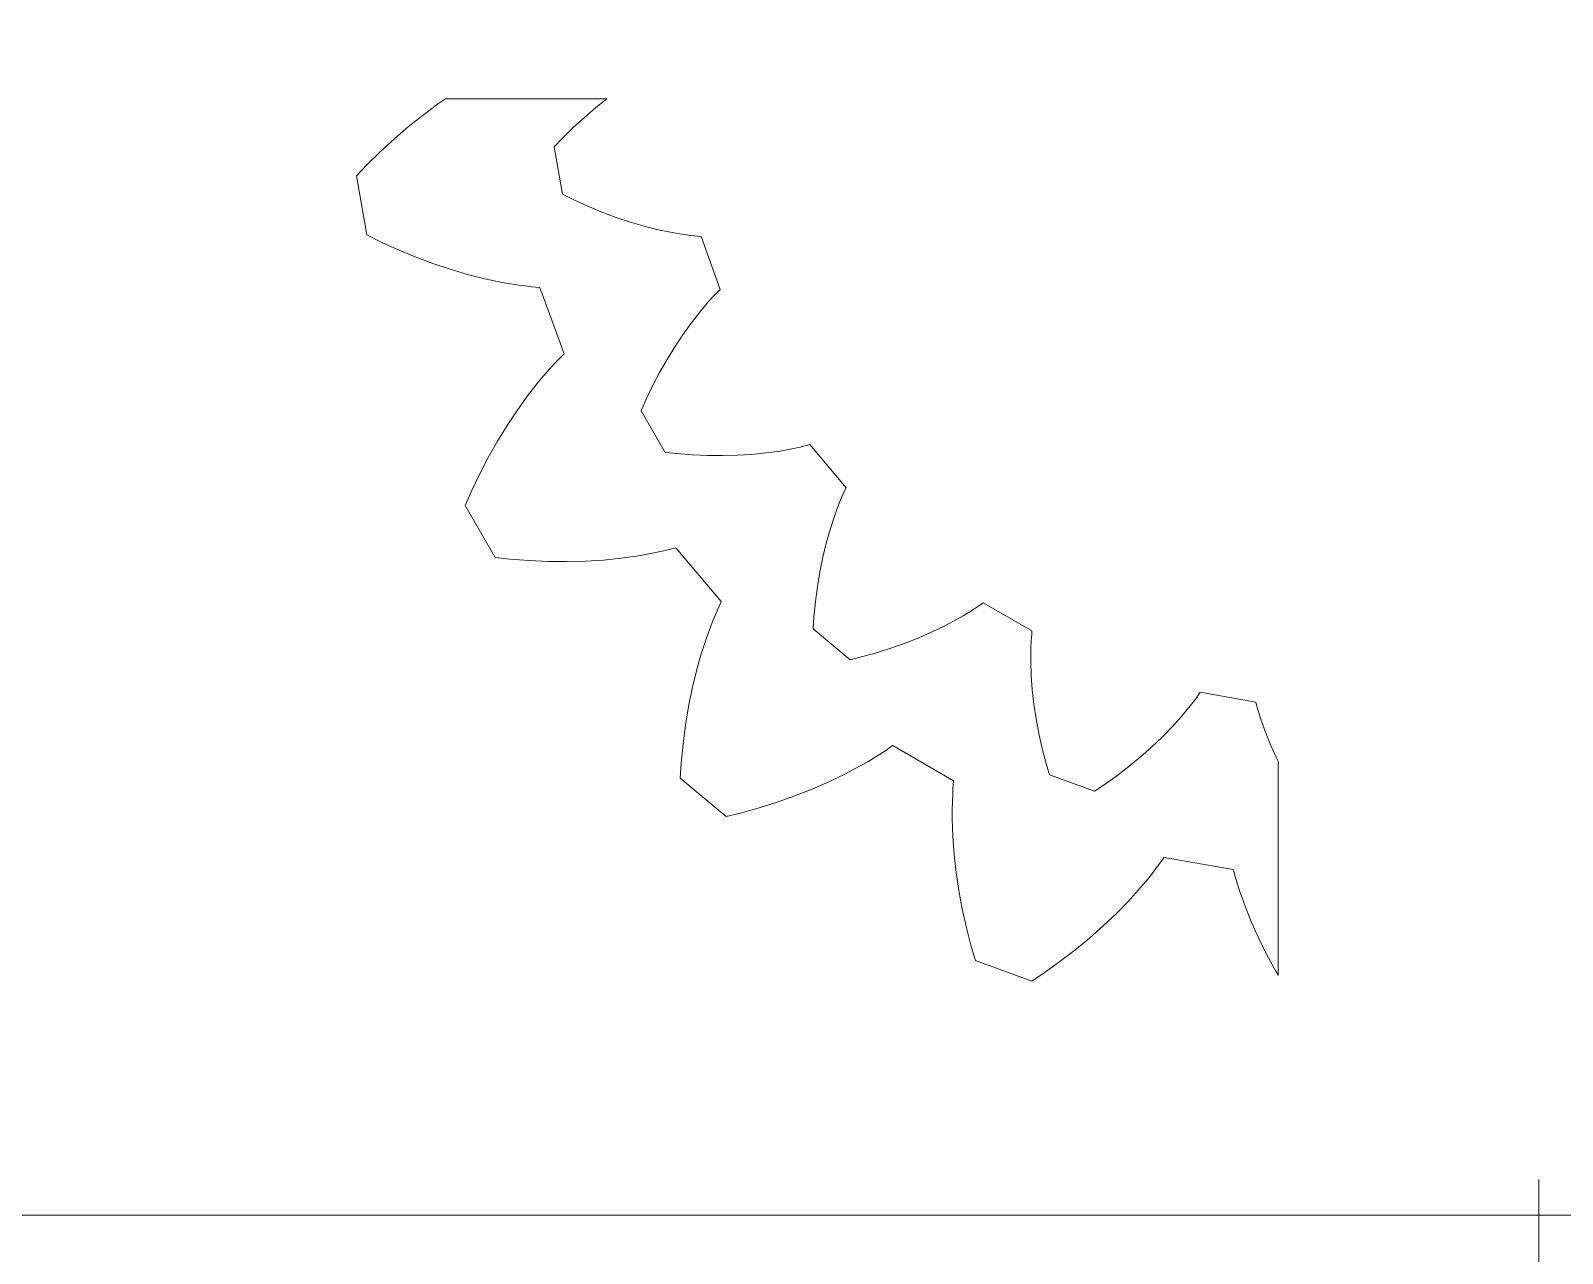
# Model space of a CAD drawing. Header units: millimetres. Extents: x -661 to 660, y -1432 to 519.
# Drawn here: x -330.7 to -216.5, y -186.9 to -95.8 of the extents above; entities that cross this region are included whole.
import ezdxf

# ---------------------------------------------------------------- set-up
doc = ezdxf.new("R2010")
doc.units = ezdxf.units.MM
doc.header["$MEASUREMENT"] = 0
doc.layers.add('layer 1', color=7, linetype='Continuous')

msp = doc.modelspace()

# ---------------------------------------------------------------- linework, layer by layer
at = {"layer": 'layer 1', "color": 5, "lineweight": 9}
for points, knots in [([(-218.2087, -258.0725), (-218.2087, -245.9222), (-228.0584, -236.0725), (-240.2087, -236.0725), (-240.2087, -236.0725), (-252.3589, -236.0724), (-262.2087, -245.9221), (-262.2087, -258.0724), (-262.2087, -258.0724), (-262.2087, -270.2226), (-252.359, -280.0724), (-240.2088, -280.0724), (-240.2088, -280.0724), (-228.0585, -280.0725), (-218.2088, -270.2228), (-218.2087, -258.0726), (-218.2057, 106.4334), (-218.2087, -987.0905), (-218.2087, -258.0725)], [0, 0, 0, 0, 0.2, 0.2, 0.2, 0.2, 0.4, 0.4, 0.4, 0.4, 0.6, 0.6, 0.6, 0.6, 1, 1, 1, 1.0001, 1.0001, 1.0001, 1.0001]), ([(-285.0729, 87.9437), (-279.4206, 87.9436), (-274.1877, 84.9614), (-271.3069, 80.0983), (-271.3069, 80.0983), (-268.4261, 75.2351), (-268.325, 69.2129), (-271.0409, 64.2558), (-271.0409, 64.2558), (-271.0409, 64.2558), (-402.5329, -175.7442), (-402.5329, -175.7442), (-402.5329, -175.7442), (-405.3411, -180.8698), (-410.7205, -184.0563), (-416.5649, -184.0563), (-416.5649, -184.0563), (-416.5649, -184.0563), (-467.6091, -184.0563), (-467.6091, -184.0563), (-467.6091, -184.0563), (-473.4535, -184.0563), (-478.8329, -180.8698), (-481.641, -175.7442), (-481.641, -175.7442), (-481.641, -175.7442), (-613.133, 64.2558), (-613.133, 64.2558), (-613.133, 64.2558), (-615.8489, 69.2128), (-615.7478, 75.2351), (-612.867, 80.0982), (-612.867, 80.0982), (-609.9862, 84.9613), (-604.7533, 87.9436), (-599.101, 87.9436), (-599.101, 87.9436), (-599.101, 87.9436), (-285.0729, 87.9437), (-285.0729, 87.9437)], [0, 0, 0, 0, 0.09090909, 0.09090909, 0.09090909, 0.09090909, 0.18181818, 0.18181818, 0.18181818, 0.18181818, 0.27272727, 0.27272727, 0.27272727, 0.27272727, 0.36363636, 0.36363636, 0.36363636, 0.36363636, 0.45454545, 0.45454545, 0.45454545, 0.45454545, 0.54545455, 0.54545455, 0.54545455, 0.54545455, 0.63636364, 0.63636364, 0.63636364, 0.63636364, 0.72727273, 0.72727273, 0.72727273, 0.72727273, 0.81818182, 0.81818182, 0.81818182, 0.81818182, 1, 1, 1, 1]), ([(-45.6253, -184.0563), (-39.973, -184.0562), (-34.7401, -181.074), (-31.8593, -176.2109), (-31.8593, -176.2109), (-28.9785, -171.3477), (-28.8774, -165.3255), (-31.5933, -160.3684), (-31.5933, -160.3684), (-31.5933, -160.3684), (-163.0853, 79.6316), (-163.0853, 79.6316), (-163.0853, 79.6316), (-165.8935, 84.7572), (-171.2729, 87.9437), (-177.1173, 87.9437), (-177.1173, 87.9437), (-177.1173, 87.9437), (-228.1615, 87.9437), (-228.1615, 87.9437), (-228.1615, 87.9437), (-234.0059, 87.9437), (-239.3853, 84.7572), (-242.1934, 79.6316), (-242.1934, 79.6316), (-242.1934, 79.6316), (-373.6854, -160.3684), (-373.6854, -160.3684), (-373.6854, -160.3684), (-376.4013, -165.3254), (-376.3002, -171.3477), (-373.4194, -176.2108), (-373.4194, -176.2108), (-370.5386, -181.0739), (-365.3057, -184.0562), (-359.6534, -184.0562), (-359.6534, -184.0562), (-359.6534, -184.0562), (-45.6253, -184.0563), (-45.6253, -184.0563)], [0, 0, 0, 0, 0.09090909, 0.09090909, 0.09090909, 0.09090909, 0.18181818, 0.18181818, 0.18181818, 0.18181818, 0.27272727, 0.27272727, 0.27272727, 0.27272727, 0.36363636, 0.36363636, 0.36363636, 0.36363636, 0.45454545, 0.45454545, 0.45454545, 0.45454545, 0.54545455, 0.54545455, 0.54545455, 0.54545455, 0.63636364, 0.63636364, 0.63636364, 0.63636364, 0.72727273, 0.72727273, 0.72727273, 0.72727273, 0.81818182, 0.81818182, 0.81818182, 0.81818182, 1, 1, 1, 1]), ([(-242.7555, -372.0843), (-242.7555, -359.934), (-252.6052, -350.0843), (-264.7555, -350.0843), (-264.7555, -350.0843), (-276.9057, -350.0842), (-286.7555, -359.9339), (-286.7555, -372.0842), (-286.7555, -372.0842), (-286.7555, -384.2344), (-276.9058, -394.0842), (-264.7556, -394.0842), (-264.7556, -394.0842), (-252.6053, -394.0843), (-242.7556, -384.2346), (-242.7555, -372.0844), (-242.7525, -7.5784), (-242.7555, -1101.1023), (-242.7555, -372.0843)], [0, 0, 0, 0, 0.2, 0.2, 0.2, 0.2, 0.4, 0.4, 0.4, 0.4, 0.6, 0.6, 0.6, 0.6, 1, 1, 1, 1.0001, 1.0001, 1.0001, 1.0001]), ([(-299.7361, -100.8683), (-299.7361, -100.8683), (-287.7022, -100.8683), (-287.7022, -100.8683), (-287.7022, -100.8683), (-287.7022, -100.8683), (-288.5103, -101.5128), (-288.5103, -101.5128), (-288.5103, -101.5128), (-288.5103, -101.5128), (-289.3591, -102.2406), (-289.3591, -102.2406), (-289.3591, -102.2406), (-289.3591, -102.2406), (-290.1958, -103.0094), (-290.1958, -103.0094), (-290.1958, -103.0094), (-290.1958, -103.0094), (-291.0196, -103.8182), (-291.0196, -103.8182), (-291.0196, -103.8182), (-291.0196, -103.8182), (-291.6283, -104.4507), (-291.6283, -104.4507), (-291.6283, -104.4507), (-291.6283, -104.4507), (-291.006, -107.979), (-291.006, -107.979), (-291.006, -107.979), (-291.006, -107.979), (-290.2178, -108.3652), (-290.2178, -108.3652), (-290.2178, -108.3652), (-290.2178, -108.3652), (-289.1671, -108.8435), (-289.1671, -108.8435), (-289.1671, -108.8435), (-289.1671, -108.8435), (-288.1179, -109.2797), (-288.1179, -109.2797), (-288.1179, -109.2797), (-288.1179, -109.2797), (-287.0715, -109.6733), (-287.0715, -109.6733), (-287.0715, -109.6733), (-287.0715, -109.6733), (-286.0289, -110.0236), (-286.0289, -110.0236), (-286.0289, -110.0236), (-286.0289, -110.0236), (-284.9916, -110.3302), (-284.9916, -110.3302), (-284.9916, -110.3302), (-284.9916, -110.3302), (-283.9608, -110.592), (-283.9608, -110.592), (-283.9608, -110.592), (-283.9608, -110.592), (-282.9381, -110.8079), (-282.9381, -110.8079), (-282.9381, -110.8079), (-282.9381, -110.8079), (-282.4302, -110.8983), (-282.4302, -110.8983), (-282.4302, -110.8983), (-282.4302, -110.8983), (-281.925, -110.9766), (-281.925, -110.9766), (-281.925, -110.9766), (-281.925, -110.9766), (-281.4226, -111.0425), (-281.4226, -111.0425), (-281.4226, -111.0425), (-281.4226, -111.0425), (-281.1724, -111.0708), (-281.1724, -111.0708), (-281.1724, -111.0708), (-281.1724, -111.0708), (-280.9231, -111.0958), (-280.9231, -111.0958), (-280.9231, -111.0958), (-280.9231, -111.0958), (-280.6747, -111.1175), (-280.6747, -111.1175), (-280.6747, -111.1175), (-280.6747, -111.1175), (-279.2385, -115.0634), (-279.2385, -115.0634), (-279.2385, -115.0634), (-279.2385, -115.0634), (-279.4149, -115.2398), (-279.4149, -115.2398), (-279.4149, -115.2398), (-279.4149, -115.2398), (-279.5897, -115.4191), (-279.5897, -115.4191), (-279.5897, -115.4191), (-279.5897, -115.4191), (-279.7632, -115.6015), (-279.7632, -115.6015), (-279.7632, -115.6015), (-279.7632, -115.6015), (-280.1057, -115.975), (-280.1057, -115.975), (-280.1057, -115.975), (-280.1057, -115.975), (-280.4425, -116.3598), (-280.4425, -116.3598), (-280.4425, -116.3598), (-280.4425, -116.3598), (-280.7733, -116.7554), (-280.7733, -116.7554), (-280.7733, -116.7554), (-280.7733, -116.7554), (-281.4179, -117.5782), (-281.4179, -117.5782), (-281.4179, -117.5782), (-281.4179, -117.5782), (-282.0393, -118.4413), (-282.0393, -118.4413), (-282.0393, -118.4413), (-282.0393, -118.4413), (-282.6369, -119.3429), (-282.6369, -119.3429), (-282.6369, -119.3429), (-282.6369, -119.3429), (-283.2103, -120.2814), (-283.2103, -120.2814), (-283.2103, -120.2814), (-283.2103, -120.2814), (-283.7591, -121.2556), (-283.7591, -121.2556), (-283.7591, -121.2556), (-283.7591, -121.2556), (-284.2825, -122.2642), (-284.2825, -122.2642), (-284.2825, -122.2642), (-284.2825, -122.2642), (-284.7797, -123.306), (-284.7797, -123.306), (-284.7797, -123.306), (-284.7797, -123.306), (-285.1355, -124.1085), (-285.1355, -124.1085), (-285.1355, -124.1085), (-285.1355, -124.1085), (-283.3441, -127.2112), (-283.3441, -127.2112), (-283.3441, -127.2112), (-283.3441, -127.2112), (-282.4713, -127.3045), (-282.4713, -127.3045), (-282.4713, -127.3045), (-282.4713, -127.3045), (-281.3203, -127.3947), (-281.3203, -127.3947), (-281.3203, -127.3947), (-281.3203, -127.3947), (-280.1852, -127.4457), (-280.1852, -127.4457), (-280.1852, -127.4457), (-280.1852, -127.4457), (-279.0672, -127.4576), (-279.0672, -127.4576), (-279.0672, -127.4576), (-279.0672, -127.4576), (-277.9677, -127.4302), (-277.9677, -127.4302), (-277.9677, -127.4302), (-277.9677, -127.4302), (-276.888, -127.3636), (-276.888, -127.3636), (-276.888, -127.3636), (-276.888, -127.3636), (-275.83, -127.2571), (-275.83, -127.2571), (-275.83, -127.2571), (-275.83, -127.2571), (-274.7951, -127.1102), (-274.7951, -127.1102), (-274.7951, -127.1102), (-274.7951, -127.1102), (-274.2869, -127.0214), (-274.2869, -127.0214), (-274.2869, -127.0214), (-274.2869, -127.0214), (-273.7853, -126.9221), (-273.7853, -126.9221), (-273.7853, -126.9221), (-273.7853, -126.9221), (-273.2906, -126.8123), (-273.2906, -126.8123), (-273.2906, -126.8123), (-273.2906, -126.8123), (-273.046, -126.7532), (-273.046, -126.7532), (-273.046, -126.7532), (-273.046, -126.7532), (-272.8032, -126.6916), (-272.8032, -126.6916), (-272.8032, -126.6916), (-272.8032, -126.6916), (-272.5623, -126.627), (-272.5623, -126.627), (-272.5623, -126.627), (-272.5623, -126.627), (-269.8631, -129.8437), (-269.8631, -129.8437), (-269.8631, -129.8437), (-269.8631, -129.8437), (-269.9686, -130.0697), (-269.9686, -130.0697), (-269.9686, -130.0697), (-269.9686, -130.0697), (-270.0715, -130.2981), (-270.0715, -130.2981), (-270.0715, -130.2981), (-270.0715, -130.2981), (-270.1721, -130.5289), (-270.1721, -130.5289), (-270.1721, -130.5289), (-270.1721, -130.5289), (-270.3662, -130.997), (-270.3662, -130.997), (-270.3662, -130.997), (-270.3662, -130.997), (-270.551, -131.4736), (-270.551, -131.4736), (-270.551, -131.4736), (-270.551, -131.4736), (-270.7267, -131.9586), (-270.7267, -131.9586), (-270.7267, -131.9586), (-270.7267, -131.9586), (-271.0511, -132.9523), (-271.0511, -132.9523), (-271.0511, -132.9523), (-271.0511, -132.9523), (-271.3397, -133.9758), (-271.3397, -133.9758), (-271.3397, -133.9758), (-271.3397, -133.9758), (-271.5929, -135.0274), (-271.5929, -135.0274), (-271.5929, -135.0274), (-271.5929, -135.0274), (-271.8108, -136.1056), (-271.8108, -136.1056), (-271.8108, -136.1056), (-271.8108, -136.1056), (-271.9932, -137.2085), (-271.9932, -137.2085), (-271.9932, -137.2085), (-271.9932, -137.2085), (-272.14, -138.3353), (-272.14, -138.3353), (-272.14, -138.3353), (-272.14, -138.3353), (-272.2511, -139.4844), (-272.2511, -139.4844), (-272.2511, -139.4844), (-272.2511, -139.4844), (-272.3107, -140.3602), (-272.3107, -140.3602), (-272.3107, -140.3602), (-272.3107, -140.3602), (-269.5663, -142.6631), (-269.5663, -142.6631), (-269.5663, -142.6631), (-269.5663, -142.6631), (-268.7142, -142.4523), (-268.7142, -142.4523), (-268.7142, -142.4523), (-268.7142, -142.4523), (-267.6018, -142.1433), (-267.6018, -142.1433), (-267.6018, -142.1433), (-267.6018, -142.1433), (-266.5177, -141.8031), (-266.5177, -141.8031), (-266.5177, -141.8031), (-266.5177, -141.8031), (-265.4631, -141.4319), (-265.4631, -141.4319), (-265.4631, -141.4319), (-265.4631, -141.4319), (-264.4393, -141.0301), (-264.4393, -141.0301), (-264.4393, -141.0301), (-264.4393, -141.0301), (-263.4475, -140.5981), (-263.4475, -140.5981), (-263.4475, -140.5981), (-263.4475, -140.5981), (-262.4897, -140.1362), (-262.4897, -140.1362), (-262.4897, -140.1362), (-262.4897, -140.1362), (-261.5675, -139.6443), (-261.5675, -139.6443), (-261.5675, -139.6443), (-261.5675, -139.6443), (-261.1202, -139.387), (-261.1202, -139.387), (-261.1202, -139.387), (-261.1202, -139.387), (-260.6828, -139.1221), (-260.6828, -139.1221), (-260.6828, -139.1221), (-260.6828, -139.1221), (-260.2556, -138.8498), (-260.2556, -138.8498), (-260.2556, -138.8498), (-260.2556, -138.8498), (-260.0459, -138.7106), (-260.0459, -138.7106), (-260.0459, -138.7106), (-260.0459, -138.7106), (-259.8388, -138.5696), (-259.8388, -138.5696), (-259.8388, -138.5696), (-259.8388, -138.5696), (-259.6345, -138.4265), (-259.6345, -138.4265), (-259.6345, -138.4265), (-259.6345, -138.4265), (-255.998, -140.526), (-255.998, -140.526), (-255.998, -140.526), (-255.998, -140.526), (-256.0198, -140.7745), (-256.0198, -140.7745), (-256.0198, -140.7745), (-256.0198, -140.7745), (-256.0384, -141.0244), (-256.0384, -141.0244), (-256.0384, -141.0244), (-256.0384, -141.0244), (-256.054, -141.2755), (-256.054, -141.2755), (-256.054, -141.2755), (-256.054, -141.2755), (-256.0763, -141.7817), (-256.0763, -141.7817), (-256.0763, -141.7817), (-256.0763, -141.7817), (-256.087, -142.293), (-256.087, -142.293), (-256.087, -142.293), (-256.087, -142.293), (-256.0862, -142.8088), (-256.0862, -142.8088), (-256.0862, -142.8088), (-256.0862, -142.8088), (-256.051, -143.8534), (-256.051, -143.8534), (-256.051, -143.8534), (-256.051, -143.8534), (-255.9722, -144.914), (-255.9722, -144.914), (-255.9722, -144.914), (-255.9722, -144.914), (-255.8505, -145.9888), (-255.8505, -145.9888), (-255.8505, -145.9888), (-255.8505, -145.9888), (-255.6865, -147.0763), (-255.6865, -147.0763), (-255.6865, -147.0763), (-255.6865, -147.0763), (-255.4807, -148.1753), (-255.4807, -148.1753), (-255.4807, -148.1753), (-255.4807, -148.1753), (-255.2332, -149.2843), (-255.2332, -149.2843), (-255.2332, -149.2843), (-255.2332, -149.2843), (-254.9446, -150.4021), (-254.9446, -150.4021), (-254.9446, -150.4021), (-254.9446, -150.4021), (-254.7011, -151.2454), (-254.7011, -151.2454), (-254.7011, -151.2454), (-254.7011, -151.2454), (-251.3345, -152.4709), (-251.3345, -152.4709), (-251.3345, -152.4709), (-251.3345, -152.4709), (-250.6059, -151.9813), (-250.6059, -151.9813), (-250.6059, -151.9813), (-250.6059, -151.9813), (-249.6664, -151.3106), (-249.6664, -151.3106), (-249.6664, -151.3106), (-249.6664, -151.3106), (-248.764, -150.62), (-248.764, -150.62), (-248.764, -150.62), (-248.764, -150.62), (-247.8999, -149.9105), (-247.8999, -149.9105), (-247.8999, -149.9105), (-247.8999, -149.9105), (-247.0752, -149.1827), (-247.0752, -149.1827), (-247.0752, -149.1827), (-247.0752, -149.1827), (-246.291, -148.4376), (-246.291, -148.4376), (-246.291, -148.4376), (-246.291, -148.4376), (-245.549, -147.6759), (-245.549, -147.6759), (-245.549, -147.6759), (-245.549, -147.6759), (-244.8505, -146.8981), (-244.8505, -146.8981), (-244.8505, -146.8981), (-244.8505, -146.8981), (-244.5184, -146.5035), (-244.5184, -146.5035), (-244.5184, -146.5035), (-244.5184, -146.5035), (-244.198, -146.1052), (-244.198, -146.1052), (-244.198, -146.1052), (-244.198, -146.1052), (-243.8896, -145.703), (-243.8896, -145.703), (-243.8896, -145.703), (-243.8896, -145.703), (-243.7401, -145.5005), (-243.7401, -145.5005), (-243.7401, -145.5005), (-243.7401, -145.5005), (-243.5938, -145.2971), (-243.5938, -145.2971), (-243.5938, -145.2971), (-243.5938, -145.2971), (-243.4507, -145.0928), (-243.4507, -145.0928), (-243.4507, -145.0928), (-243.4507, -145.0928), (-239.3155, -145.822), (-239.3155, -145.822), (-239.3155, -145.822), (-239.3155, -145.822), (-239.2509, -146.0629), (-239.2509, -146.0629), (-239.2509, -146.0629), (-239.2509, -146.0629), (-239.1829, -146.3041), (-239.1829, -146.3041), (-239.1829, -146.3041), (-239.1829, -146.3041), (-239.1118, -146.5455), (-239.1118, -146.5455), (-239.1118, -146.5455), (-239.1118, -146.5455), (-238.9596, -147.0288), (-238.9596, -147.0288), (-238.9596, -147.0288), (-238.9596, -147.0288), (-238.7947, -147.5128), (-238.7947, -147.5128), (-238.7947, -147.5128), (-238.7947, -147.5128), (-238.6176, -147.9973), (-238.6176, -147.9973), (-238.6176, -147.9973), (-238.6176, -147.9973), (-238.2273, -148.9669), (-238.2273, -148.9669), (-238.2273, -148.9669), (-238.2273, -148.9669), (-237.7904, -149.9365), (-237.7904, -149.9365), (-237.7904, -149.9365), (-237.7904, -149.9365), (-237.6391, -150.2405), (-237.6391, -150.2405), (-237.6391, -150.2405), (-237.6391, -150.2405), (-237.6391, -166.1741), (-237.6391, -166.1741), (-237.6391, -166.1741), (-237.6391, -166.1741), (-237.8183, -165.8714), (-237.8183, -165.8714), (-237.8183, -165.8714), (-237.8183, -165.8714), (-238.4759, -164.6641), (-238.4759, -164.6641), (-238.4759, -164.6641), (-238.4759, -164.6641), (-239.0783, -163.4535), (-239.0783, -163.4535), (-239.0783, -163.4535), (-239.0783, -163.4535), (-239.6243, -162.2415), (-239.6243, -162.2415), (-239.6243, -162.2415), (-239.6243, -162.2415), (-240.1122, -161.0295), (-240.1122, -161.0295), (-240.1122, -161.0295), (-240.1122, -161.0295), (-240.3336, -160.4239), (-240.3336, -160.4239), (-240.3336, -160.4239), (-240.3336, -160.4239), (-240.5397, -159.819), (-240.5397, -159.819), (-240.5397, -159.819), (-240.5397, -159.819), (-240.7299, -159.2148), (-240.7299, -159.2148), (-240.7299, -159.2148), (-240.7299, -159.2148), (-240.8189, -158.913), (-240.8189, -158.913), (-240.8189, -158.913), (-240.8189, -158.913), (-240.9039, -158.6116), (-240.9039, -158.6116), (-240.9039, -158.6116), (-240.9039, -158.6116), (-240.9847, -158.3105), (-240.9847, -158.3105), (-240.9847, -158.3105), (-240.9847, -158.3105), (-246.1536, -157.399), (-246.1536, -157.399), (-246.1536, -157.399), (-246.1536, -157.399), (-246.3325, -157.6543), (-246.3325, -157.6543), (-246.3325, -157.6543), (-246.3325, -157.6543), (-246.5154, -157.9086), (-246.5154, -157.9086), (-246.5154, -157.9086), (-246.5154, -157.9086), (-246.7023, -158.1617), (-246.7023, -158.1617), (-246.7023, -158.1617), (-246.7023, -158.1617), (-247.0877, -158.6644), (-247.0877, -158.6644), (-247.0877, -158.6644), (-247.0877, -158.6644), (-247.4882, -159.1623), (-247.4882, -159.1623), (-247.4882, -159.1623), (-247.4882, -159.1623), (-247.9034, -159.6556), (-247.9034, -159.6556), (-247.9034, -159.6556), (-247.9034, -159.6556), (-248.7765, -160.6278), (-248.7765, -160.6278), (-248.7765, -160.6278), (-248.7765, -160.6278), (-249.704, -161.5799), (-249.704, -161.5799), (-249.704, -161.5799), (-249.704, -161.5799), (-250.6842, -162.5113), (-250.6842, -162.5113), (-250.6842, -162.5113), (-250.6842, -162.5113), (-251.7151, -163.421), (-251.7151, -163.421), (-251.7151, -163.421), (-251.7151, -163.421), (-252.7952, -164.3079), (-252.7952, -164.3079), (-252.7952, -164.3079), (-252.7952, -164.3079), (-253.9232, -165.1711), (-253.9232, -165.1711), (-253.9232, -165.1711), (-253.9232, -165.1711), (-255.0976, -166.0095), (-255.0976, -166.0095), (-255.0976, -166.0095), (-255.0976, -166.0095), (-256.0083, -166.6215), (-256.0083, -166.6215), (-256.0083, -166.6215), (-256.0083, -166.6215), (-260.2167, -165.0897), (-260.2167, -165.0897), (-260.2167, -165.0897), (-260.2167, -165.0897), (-260.521, -164.0356), (-260.521, -164.0356), (-260.521, -164.0356), (-260.521, -164.0356), (-260.8818, -162.6383), (-260.8818, -162.6383), (-260.8818, -162.6383), (-260.8818, -162.6383), (-261.1911, -161.2521), (-261.1911, -161.2521), (-261.1911, -161.2521), (-261.1911, -161.2521), (-261.4483, -159.8783), (-261.4483, -159.8783), (-261.4483, -159.8783), (-261.4483, -159.8783), (-261.6533, -158.519), (-261.6533, -158.519), (-261.6533, -158.519), (-261.6533, -158.519), (-261.8055, -157.1754), (-261.8055, -157.1754), (-261.8055, -157.1754), (-261.8055, -157.1754), (-261.904, -155.8497), (-261.904, -155.8497), (-261.904, -155.8497), (-261.904, -155.8497), (-261.948, -154.5439), (-261.948, -154.5439), (-261.948, -154.5439), (-261.948, -154.5439), (-261.949, -153.8991), (-261.949, -153.8991), (-261.949, -153.8991), (-261.949, -153.8991), (-261.9355, -153.2601), (-261.9355, -153.2601), (-261.9355, -153.2601), (-261.9355, -153.2601), (-261.9077, -152.6273), (-261.9077, -152.6273), (-261.9077, -152.6273), (-261.9077, -152.6273), (-261.8882, -152.3134), (-261.8882, -152.3134), (-261.8882, -152.3134), (-261.8882, -152.3134), (-261.865, -152.001), (-261.865, -152.001), (-261.865, -152.001), (-261.865, -152.001), (-261.8378, -151.6905), (-261.8378, -151.6905), (-261.8378, -151.6905), (-261.8378, -151.6905), (-266.3834, -149.066), (-266.3834, -149.066), (-266.3834, -149.066), (-266.3834, -149.066), (-266.6387, -149.2449), (-266.6387, -149.2449), (-266.6387, -149.2449), (-266.6387, -149.2449), (-266.8976, -149.4212), (-266.8976, -149.4212), (-266.8976, -149.4212), (-266.8976, -149.4212), (-267.1597, -149.5951), (-267.1597, -149.5951), (-267.1597, -149.5951), (-267.1597, -149.5951), (-267.6938, -149.9356), (-267.6938, -149.9356), (-267.6938, -149.9356), (-267.6938, -149.9356), (-268.2405, -150.2666), (-268.2405, -150.2666), (-268.2405, -150.2666), (-268.2405, -150.2666), (-268.7995, -150.5882), (-268.7995, -150.5882), (-268.7995, -150.5882), (-268.7995, -150.5882), (-269.9523, -151.2031), (-269.9523, -151.2031), (-269.9523, -151.2031), (-269.9523, -151.2031), (-271.1496, -151.7806), (-271.1496, -151.7806), (-271.1496, -151.7806), (-271.1496, -151.7806), (-272.3893, -152.3206), (-272.3893, -152.3206), (-272.3893, -152.3206), (-272.3893, -152.3206), (-273.6691, -152.8228), (-273.6691, -152.8228), (-273.6691, -152.8228), (-273.6691, -152.8228), (-274.9874, -153.2868), (-274.9874, -153.2868), (-274.9874, -153.2868), (-274.9874, -153.2868), (-276.3424, -153.7121), (-276.3424, -153.7121), (-276.3424, -153.7121), (-276.3424, -153.7121), (-277.733, -154.0983), (-277.733, -154.0983), (-277.733, -154.0983), (-277.733, -154.0983), (-278.7981, -154.3618), (-278.7981, -154.3618), (-278.7981, -154.3618), (-278.7981, -154.3618), (-282.2287, -151.4831), (-282.2287, -151.4831), (-282.2287, -151.4831), (-282.2287, -151.4831), (-282.1541, -150.3884), (-282.1541, -150.3884), (-282.1541, -150.3884), (-282.1541, -150.3884), (-282.0152, -148.9521), (-282.0152, -148.9521), (-282.0152, -148.9521), (-282.0152, -148.9521), (-281.8317, -147.5436), (-281.8317, -147.5436), (-281.8317, -147.5436), (-281.8317, -147.5436), (-281.6037, -146.1649), (-281.6037, -146.1649), (-281.6037, -146.1649), (-281.6037, -146.1649), (-281.3314, -144.8172), (-281.3314, -144.8172), (-281.3314, -144.8172), (-281.3314, -144.8172), (-281.0149, -143.5026), (-281.0149, -143.5026), (-281.0149, -143.5026), (-281.0149, -143.5026), (-280.6541, -142.2233), (-280.6541, -142.2233), (-280.6541, -142.2233), (-280.6541, -142.2233), (-280.2487, -140.9812), (-280.2487, -140.9812), (-280.2487, -140.9812), (-280.2487, -140.9812), (-280.029, -140.375), (-280.029, -140.375), (-280.029, -140.375), (-280.029, -140.375), (-279.7979, -139.7791), (-279.7979, -139.7791), (-279.7979, -139.7791), (-279.7979, -139.7791), (-279.5554, -139.194), (-279.5554, -139.194), (-279.5554, -139.194), (-279.5554, -139.194), (-279.4296, -138.9055), (-279.4296, -138.9055), (-279.4296, -138.9055), (-279.4296, -138.9055), (-279.301, -138.6201), (-279.301, -138.6201), (-279.301, -138.6201), (-279.301, -138.6201), (-279.1691, -138.3375), (-279.1691, -138.3375), (-279.1691, -138.3375), (-279.1691, -138.3375), (-282.5431, -134.3167), (-282.5431, -134.3167), (-282.5431, -134.3167), (-282.5431, -134.3167), (-282.8442, -134.3974), (-282.8442, -134.3974), (-282.8442, -134.3974), (-282.8442, -134.3974), (-283.1477, -134.4745), (-283.1477, -134.4745), (-283.1477, -134.4745), (-283.1477, -134.4745), (-283.4535, -134.5482), (-283.4535, -134.5482), (-283.4535, -134.5482), (-283.4535, -134.5482), (-284.0719, -134.6855), (-284.0719, -134.6855), (-284.0719, -134.6855), (-284.0719, -134.6855), (-284.6989, -134.8097), (-284.6989, -134.8097), (-284.6989, -134.8097), (-284.6989, -134.8097), (-285.3341, -134.9207), (-285.3341, -134.9207), (-285.3341, -134.9207), (-285.3341, -134.9207), (-286.6277, -135.1042), (-286.6277, -135.1042), (-286.6277, -135.1042), (-286.6277, -135.1042), (-287.9503, -135.2374), (-287.9503, -135.2374), (-287.9503, -135.2374), (-287.9503, -135.2374), (-289.2999, -135.3207), (-289.2999, -135.3207), (-289.2999, -135.3207), (-289.2999, -135.3207), (-290.6743, -135.355), (-290.6743, -135.355), (-290.6743, -135.355), (-290.6743, -135.355), (-292.0717, -135.3401), (-292.0717, -135.3401), (-292.0717, -135.3401), (-292.0717, -135.3401), (-293.4906, -135.2762), (-293.4906, -135.2762), (-293.4906, -135.2762), (-293.4906, -135.2762), (-294.9293, -135.1636), (-294.9293, -135.1636), (-294.9293, -135.1636), (-294.9293, -135.1636), (-296.0203, -135.047), (-296.0203, -135.047), (-296.0203, -135.047), (-296.0203, -135.047), (-298.2595, -131.1686), (-298.2595, -131.1686), (-298.2595, -131.1686), (-298.2595, -131.1686), (-297.8149, -130.1654), (-297.8149, -130.1654), (-297.8149, -130.1654), (-297.8149, -130.1654), (-297.1933, -128.8631), (-297.1933, -128.8631), (-297.1933, -128.8631), (-297.1933, -128.8631), (-296.5391, -127.6025), (-296.5391, -127.6025), (-296.5391, -127.6025), (-296.5391, -127.6025), (-295.8531, -126.3847), (-295.8531, -126.3847), (-295.8531, -126.3847), (-295.8531, -126.3847), (-295.1363, -125.2116), (-295.1363, -125.2116), (-295.1363, -125.2116), (-295.1363, -125.2116), (-294.3893, -124.0846), (-294.3893, -124.0846), (-294.3893, -124.0846), (-294.3893, -124.0846), (-293.6127, -123.0057), (-293.6127, -123.0057), (-293.6127, -123.0057), (-293.6127, -123.0057), (-292.8069, -121.9772), (-292.8069, -121.9772), (-292.8069, -121.9772), (-292.8069, -121.9772), (-292.3933, -121.4826), (-292.3933, -121.4826), (-292.3933, -121.4826), (-292.3933, -121.4826), (-291.9723, -121.0017), (-291.9723, -121.0017), (-291.9723, -121.0017), (-291.9723, -121.0017), (-291.5442, -120.5348), (-291.5442, -120.5348), (-291.5442, -120.5348), (-291.5442, -120.5348), (-291.3274, -120.3068), (-291.3274, -120.3068), (-291.3274, -120.3068), (-291.3274, -120.3068), (-291.1088, -120.0826), (-291.1088, -120.0826), (-291.1088, -120.0826), (-291.1088, -120.0826), (-290.8883, -119.8622), (-290.8883, -119.8622), (-290.8883, -119.8622), (-290.8883, -119.8622), (-292.6835, -114.9298), (-292.6835, -114.9298), (-292.6835, -114.9298), (-292.6835, -114.9298), (-292.9941, -114.9026), (-292.9941, -114.9026), (-292.9941, -114.9026), (-292.9941, -114.9026), (-293.3058, -114.8714), (-293.3058, -114.8714), (-293.3058, -114.8714), (-293.3058, -114.8714), (-293.6184, -114.8361), (-293.6184, -114.8361), (-293.6184, -114.8361), (-293.6184, -114.8361), (-294.2464, -114.7537), (-294.2464, -114.7537), (-294.2464, -114.7537), (-294.2464, -114.7537), (-294.8779, -114.6558), (-294.8779, -114.6558), (-294.8779, -114.6558), (-294.8779, -114.6558), (-295.5128, -114.5428), (-295.5128, -114.5428), (-295.5128, -114.5428), (-295.5128, -114.5428), (-296.7912, -114.2729), (-296.7912, -114.2729), (-296.7912, -114.2729), (-296.7912, -114.2729), (-298.0797, -113.9457), (-298.0797, -113.9457), (-298.0797, -113.9457), (-298.0797, -113.9457), (-299.3763, -113.5625), (-299.3763, -113.5625), (-299.3763, -113.5625), (-299.3763, -113.5625), (-300.6795, -113.1246), (-300.6795, -113.1246), (-300.6795, -113.1246), (-300.6795, -113.1246), (-301.9875, -112.6326), (-301.9875, -112.6326), (-301.9875, -112.6326), (-301.9875, -112.6326), (-303.2991, -112.0873), (-303.2991, -112.0873), (-303.2991, -112.0873), (-303.2991, -112.0873), (-304.6125, -111.4894), (-304.6125, -111.4894), (-304.6125, -111.4894), (-304.6125, -111.4894), (-305.5978, -111.0066), (-305.5978, -111.0066), (-305.5978, -111.0066), (-305.5978, -111.0066), (-306.3755, -106.5962), (-306.3755, -106.5962), (-306.3755, -106.5962), (-306.3755, -106.5962), (-305.6147, -105.8057), (-305.6147, -105.8057), (-305.6147, -105.8057), (-305.6147, -105.8057), (-304.585, -104.7946), (-304.585, -104.7946), (-304.585, -104.7946), (-304.585, -104.7946), (-303.5391, -103.8337), (-303.5391, -103.8337), (-303.5391, -103.8337), (-303.5391, -103.8337), (-302.4781, -102.9239), (-302.4781, -102.9239), (-302.4781, -102.9239), (-302.4781, -102.9239), (-301.4032, -102.0666), (-301.4032, -102.0666), (-301.4032, -102.0666), (-301.4032, -102.0666), (-300.3159, -101.2631), (-300.3159, -101.2631), (-300.3159, -101.2631), (-300.3159, -101.2631), (-299.7361, -100.8683), (-299.7361, -100.8683)], [0, 0, 0, 0, 0.00404858, 0.00404858, 0.00404858, 0.00404858, 0.00809717, 0.00809717, 0.00809717, 0.00809717, 0.01214575, 0.01214575, 0.01214575, 0.01214575, 0.01619433, 0.01619433, 0.01619433, 0.01619433, 0.02024291, 0.02024291, 0.02024291, 0.02024291, 0.0242915, 0.0242915, 0.0242915, 0.0242915, 0.02834008, 0.02834008, 0.02834008, 0.02834008, 0.03238866, 0.03238866, 0.03238866, 0.03238866, 0.03643725, 0.03643725, 0.03643725, 0.03643725, 0.04048583, 0.04048583, 0.04048583, 0.04048583, 0.04453441, 0.04453441, 0.04453441, 0.04453441, 0.048583, 0.048583, 0.048583, 0.048583, 0.05263158, 0.05263158, 0.05263158, 0.05263158, 0.05668016, 0.05668016, 0.05668016, 0.05668016, 0.06072874, 0.06072874, 0.06072874, 0.06072874, 0.06477733, 0.06477733, 0.06477733, 0.06477733, 0.06882591, 0.06882591, 0.06882591, 0.06882591, 0.07287449, 0.07287449, 0.07287449, 0.07287449, 0.07692308, 0.07692308, 0.07692308, 0.07692308, 0.08097166, 0.08097166, 0.08097166, 0.08097166, 0.08502024, 0.08502024, 0.08502024, 0.08502024, 0.08906883, 0.08906883, 0.08906883, 0.08906883, 0.09311741, 0.09311741, 0.09311741, 0.09311741, 0.09716599, 0.09716599, 0.09716599, 0.09716599, 0.10121457, 0.10121457, 0.10121457, 0.10121457, 0.10526316, 0.10526316, 0.10526316, 0.10526316, 0.10931174, 0.10931174, 0.10931174, 0.10931174, 0.11336032, 0.11336032, 0.11336032, 0.11336032, 0.11740891, 0.11740891, 0.11740891, 0.11740891, 0.12145749, 0.12145749, 0.12145749, 0.12145749, 0.12550607, 0.12550607, 0.12550607, 0.12550607, 0.12955466, 0.12955466, 0.12955466, 0.12955466, 0.13360324, 0.13360324, 0.13360324, 0.13360324, 0.13765182, 0.13765182, 0.13765182, 0.13765182, 0.1417004, 0.1417004, 0.1417004, 0.1417004, 0.14574899, 0.14574899, 0.14574899, 0.14574899, 0.14979757, 0.14979757, 0.14979757, 0.14979757, 0.15384615, 0.15384615, 0.15384615, 0.15384615, 0.15789474, 0.15789474, 0.15789474, 0.15789474, 0.16194332, 0.16194332, 0.16194332, 0.16194332, 0.1659919, 0.1659919, 0.1659919, 0.1659919, 0.17004049, 0.17004049, 0.17004049, 0.17004049, 0.17408907, 0.17408907, 0.17408907, 0.17408907, 0.17813765, 0.17813765, 0.17813765, 0.17813765, 0.18218623, 0.18218623, 0.18218623, 0.18218623, 0.18623482, 0.18623482, 0.18623482, 0.18623482, 0.1902834, 0.1902834, 0.1902834, 0.1902834, 0.19433198, 0.19433198, 0.19433198, 0.19433198, 0.19838057, 0.19838057, 0.19838057, 0.19838057, 0.20242915, 0.20242915, 0.20242915, 0.20242915, 0.20647773, 0.20647773, 0.20647773, 0.20647773, 0.21052632, 0.21052632, 0.21052632, 0.21052632, 0.2145749, 0.2145749, 0.2145749, 0.2145749, 0.21862348, 0.21862348, 0.21862348, 0.21862348, 0.22267206, 0.22267206, 0.22267206, 0.22267206, 0.22672065, 0.22672065, 0.22672065, 0.22672065, 0.23076923, 0.23076923, 0.23076923, 0.23076923, 0.23481781, 0.23481781, 0.23481781, 0.23481781, 0.2388664, 0.2388664, 0.2388664, 0.2388664, 0.24291498, 0.24291498, 0.24291498, 0.24291498, 0.24696356, 0.24696356, 0.24696356, 0.24696356, 0.25101215, 0.25101215, 0.25101215, 0.25101215, 0.25506073, 0.25506073, 0.25506073, 0.25506073, 0.25910931, 0.25910931, 0.25910931, 0.25910931, 0.26315789, 0.26315789, 0.26315789, 0.26315789, 0.26720648, 0.26720648, 0.26720648, 0.26720648, 0.27125506, 0.27125506, 0.27125506, 0.27125506, 0.27530364, 0.27530364, 0.27530364, 0.27530364, 0.27935223, 0.27935223, 0.27935223, 0.27935223, 0.28340081, 0.28340081, 0.28340081, 0.28340081, 0.28744939, 0.28744939, 0.28744939, 0.28744939, 0.29149798, 0.29149798, 0.29149798, 0.29149798, 0.29554656, 0.29554656, 0.29554656, 0.29554656, 0.29959514, 0.29959514, 0.29959514, 0.29959514, 0.30364372, 0.30364372, 0.30364372, 0.30364372, 0.30769231, 0.30769231, 0.30769231, 0.30769231, 0.31174089, 0.31174089, 0.31174089, 0.31174089, 0.31578947, 0.31578947, 0.31578947, 0.31578947, 0.31983806, 0.31983806, 0.31983806, 0.31983806, 0.32388664, 0.32388664, 0.32388664, 0.32388664, 0.32793522, 0.32793522, 0.32793522, 0.32793522, 0.33198381, 0.33198381, 0.33198381, 0.33198381, 0.33603239, 0.33603239, 0.33603239, 0.33603239, 0.34008097, 0.34008097, 0.34008097, 0.34008097, 0.34412955, 0.34412955, 0.34412955, 0.34412955, 0.34817814, 0.34817814, 0.34817814, 0.34817814, 0.35222672, 0.35222672, 0.35222672, 0.35222672, 0.3562753, 0.3562753, 0.3562753, 0.3562753, 0.36032389, 0.36032389, 0.36032389, 0.36032389, 0.36437247, 0.36437247, 0.36437247, 0.36437247, 0.36842105, 0.36842105, 0.36842105, 0.36842105, 0.37246964, 0.37246964, 0.37246964, 0.37246964, 0.37651822, 0.37651822, 0.37651822, 0.37651822, 0.3805668, 0.3805668, 0.3805668, 0.3805668, 0.38461538, 0.38461538, 0.38461538, 0.38461538, 0.38866397, 0.38866397, 0.38866397, 0.38866397, 0.39271255, 0.39271255, 0.39271255, 0.39271255, 0.39676113, 0.39676113, 0.39676113, 0.39676113, 0.40080972, 0.40080972, 0.40080972, 0.40080972, 0.4048583, 0.4048583, 0.4048583, 0.4048583, 0.40890688, 0.40890688, 0.40890688, 0.40890688, 0.41295547, 0.41295547, 0.41295547, 0.41295547, 0.41700405, 0.41700405, 0.41700405, 0.41700405, 0.42105263, 0.42105263, 0.42105263, 0.42105263, 0.42510121, 0.42510121, 0.42510121, 0.42510121, 0.4291498, 0.4291498, 0.4291498, 0.4291498, 0.43319838, 0.43319838, 0.43319838, 0.43319838, 0.43724696, 0.43724696, 0.43724696, 0.43724696, 0.44129555, 0.44129555, 0.44129555, 0.44129555, 0.44534413, 0.44534413, 0.44534413, 0.44534413, 0.44939271, 0.44939271, 0.44939271, 0.44939271, 0.4534413, 0.4534413, 0.4534413, 0.4534413, 0.45748988, 0.45748988, 0.45748988, 0.45748988, 0.46153846, 0.46153846, 0.46153846, 0.46153846, 0.46558704, 0.46558704, 0.46558704, 0.46558704, 0.46963563, 0.46963563, 0.46963563, 0.46963563, 0.47368421, 0.47368421, 0.47368421, 0.47368421, 0.47773279, 0.47773279, 0.47773279, 0.47773279, 0.48178138, 0.48178138, 0.48178138, 0.48178138, 0.48582996, 0.48582996, 0.48582996, 0.48582996, 0.48987854, 0.48987854, 0.48987854, 0.48987854, 0.49392713, 0.49392713, 0.49392713, 0.49392713, 0.49797571, 0.49797571, 0.49797571, 0.49797571, 0.50202429, 0.50202429, 0.50202429, 0.50202429, 0.50607287, 0.50607287, 0.50607287, 0.50607287, 0.51012146, 0.51012146, 0.51012146, 0.51012146, 0.51417004, 0.51417004, 0.51417004, 0.51417004, 0.51821862, 0.51821862, 0.51821862, 0.51821862, 0.52226721, 0.52226721, 0.52226721, 0.52226721, 0.52631579, 0.52631579, 0.52631579, 0.52631579, 0.53036437, 0.53036437, 0.53036437, 0.53036437, 0.53441296, 0.53441296, 0.53441296, 0.53441296, 0.53846154, 0.53846154, 0.53846154, 0.53846154, 0.54251012, 0.54251012, 0.54251012, 0.54251012, 0.5465587, 0.5465587, 0.5465587, 0.5465587, 0.55060729, 0.55060729, 0.55060729, 0.55060729, 0.55465587, 0.55465587, 0.55465587, 0.55465587, 0.55870445, 0.55870445, 0.55870445, 0.55870445, 0.56275304, 0.56275304, 0.56275304, 0.56275304, 0.56680162, 0.56680162, 0.56680162, 0.56680162, 0.5708502, 0.5708502, 0.5708502, 0.5708502, 0.57489879, 0.57489879, 0.57489879, 0.57489879, 0.57894737, 0.57894737, 0.57894737, 0.57894737, 0.58299595, 0.58299595, 0.58299595, 0.58299595, 0.58704453, 0.58704453, 0.58704453, 0.58704453, 0.59109312, 0.59109312, 0.59109312, 0.59109312, 0.5951417, 0.5951417, 0.5951417, 0.5951417, 0.59919028, 0.59919028, 0.59919028, 0.59919028, 0.60323887, 0.60323887, 0.60323887, 0.60323887, 0.60728745, 0.60728745, 0.60728745, 0.60728745, 0.61133603, 0.61133603, 0.61133603, 0.61133603, 0.61538462, 0.61538462, 0.61538462, 0.61538462, 0.6194332, 0.6194332, 0.6194332, 0.6194332, 0.62348178, 0.62348178, 0.62348178, 0.62348178, 0.62753036, 0.62753036, 0.62753036, 0.62753036, 0.63157895, 0.63157895, 0.63157895, 0.63157895, 0.63562753, 0.63562753, 0.63562753, 0.63562753, 0.63967611, 0.63967611, 0.63967611, 0.63967611, 0.6437247, 0.6437247, 0.6437247, 0.6437247, 0.64777328, 0.64777328, 0.64777328, 0.64777328, 0.65182186, 0.65182186, 0.65182186, 0.65182186, 0.65587045, 0.65587045, 0.65587045, 0.65587045, 0.65991903, 0.65991903, 0.65991903, 0.65991903, 0.66396761, 0.66396761, 0.66396761, 0.66396761, 0.66801619, 0.66801619, 0.66801619, 0.66801619, 0.67206478, 0.67206478, 0.67206478, 0.67206478, 0.67611336, 0.67611336, 0.67611336, 0.67611336, 0.68016194, 0.68016194, 0.68016194, 0.68016194, 0.68421053, 0.68421053, 0.68421053, 0.68421053, 0.68825911, 0.68825911, 0.68825911, 0.68825911, 0.69230769, 0.69230769, 0.69230769, 0.69230769, 0.69635628, 0.69635628, 0.69635628, 0.69635628, 0.70040486, 0.70040486, 0.70040486, 0.70040486, 0.70445344, 0.70445344, 0.70445344, 0.70445344, 0.70850202, 0.70850202, 0.70850202, 0.70850202, 0.71255061, 0.71255061, 0.71255061, 0.71255061, 0.71659919, 0.71659919, 0.71659919, 0.71659919, 0.72064777, 0.72064777, 0.72064777, 0.72064777, 0.72469636, 0.72469636, 0.72469636, 0.72469636, 0.72874494, 0.72874494, 0.72874494, 0.72874494, 0.73279352, 0.73279352, 0.73279352, 0.73279352, 0.73684211, 0.73684211, 0.73684211, 0.73684211, 0.74089069, 0.74089069, 0.74089069, 0.74089069, 0.74493927, 0.74493927, 0.74493927, 0.74493927, 0.74898785, 0.74898785, 0.74898785, 0.74898785, 0.75303644, 0.75303644, 0.75303644, 0.75303644, 0.75708502, 0.75708502, 0.75708502, 0.75708502, 0.7611336, 0.7611336, 0.7611336, 0.7611336, 0.76518219, 0.76518219, 0.76518219, 0.76518219, 0.76923077, 0.76923077, 0.76923077, 0.76923077, 0.77327935, 0.77327935, 0.77327935, 0.77327935, 0.77732794, 0.77732794, 0.77732794, 0.77732794, 0.78137652, 0.78137652, 0.78137652, 0.78137652, 0.7854251, 0.7854251, 0.7854251, 0.7854251, 0.78947368, 0.78947368, 0.78947368, 0.78947368, 0.79352227, 0.79352227, 0.79352227, 0.79352227, 0.79757085, 0.79757085, 0.79757085, 0.79757085, 0.80161943, 0.80161943, 0.80161943, 0.80161943, 0.80566802, 0.80566802, 0.80566802, 0.80566802, 0.8097166, 0.8097166, 0.8097166, 0.8097166, 0.81376518, 0.81376518, 0.81376518, 0.81376518, 0.81781377, 0.81781377, 0.81781377, 0.81781377, 0.82186235, 0.82186235, 0.82186235, 0.82186235, 0.82591093, 0.82591093, 0.82591093, 0.82591093, 0.82995951, 0.82995951, 0.82995951, 0.82995951, 0.8340081, 0.8340081, 0.8340081, 0.8340081, 0.83805668, 0.83805668, 0.83805668, 0.83805668, 0.84210526, 0.84210526, 0.84210526, 0.84210526, 0.84615385, 0.84615385, 0.84615385, 0.84615385, 0.85020243, 0.85020243, 0.85020243, 0.85020243, 0.85425101, 0.85425101, 0.85425101, 0.85425101, 0.8582996, 0.8582996, 0.8582996, 0.8582996, 0.86234818, 0.86234818, 0.86234818, 0.86234818, 0.86639676, 0.86639676, 0.86639676, 0.86639676, 0.87044534, 0.87044534, 0.87044534, 0.87044534, 0.87449393, 0.87449393, 0.87449393, 0.87449393, 0.87854251, 0.87854251, 0.87854251, 0.87854251, 0.88259109, 0.88259109, 0.88259109, 0.88259109, 0.88663968, 0.88663968, 0.88663968, 0.88663968, 0.89068826, 0.89068826, 0.89068826, 0.89068826, 0.89473684, 0.89473684, 0.89473684, 0.89473684, 0.89878543, 0.89878543, 0.89878543, 0.89878543, 0.90283401, 0.90283401, 0.90283401, 0.90283401, 0.90688259, 0.90688259, 0.90688259, 0.90688259, 0.91093117, 0.91093117, 0.91093117, 0.91093117, 0.91497976, 0.91497976, 0.91497976, 0.91497976, 0.91902834, 0.91902834, 0.91902834, 0.91902834, 0.92307692, 0.92307692, 0.92307692, 0.92307692, 0.92712551, 0.92712551, 0.92712551, 0.92712551, 0.93117409, 0.93117409, 0.93117409, 0.93117409, 0.93522267, 0.93522267, 0.93522267, 0.93522267, 0.93927126, 0.93927126, 0.93927126, 0.93927126, 0.94331984, 0.94331984, 0.94331984, 0.94331984, 0.94736842, 0.94736842, 0.94736842, 0.94736842, 0.951417, 0.951417, 0.951417, 0.951417, 0.95546559, 0.95546559, 0.95546559, 0.95546559, 0.95951417, 0.95951417, 0.95951417, 0.95951417, 0.96356275, 0.96356275, 0.96356275, 0.96356275, 0.96761134, 0.96761134, 0.96761134, 0.96761134, 0.97165992, 0.97165992, 0.97165992, 0.97165992, 0.9757085, 0.9757085, 0.9757085, 0.9757085, 0.97975709, 0.97975709, 0.97975709, 0.97975709, 0.98380567, 0.98380567, 0.98380567, 0.98380567, 0.98785425, 0.98785425, 0.98785425, 0.98785425, 0.99190283, 0.99190283, 0.99190283, 0.99190283, 1, 1, 1, 1])]:
    msp.add_open_spline(points, degree=3, knots=knots, dxfattribs=at)

doc.saveas('drawing.dxf')
